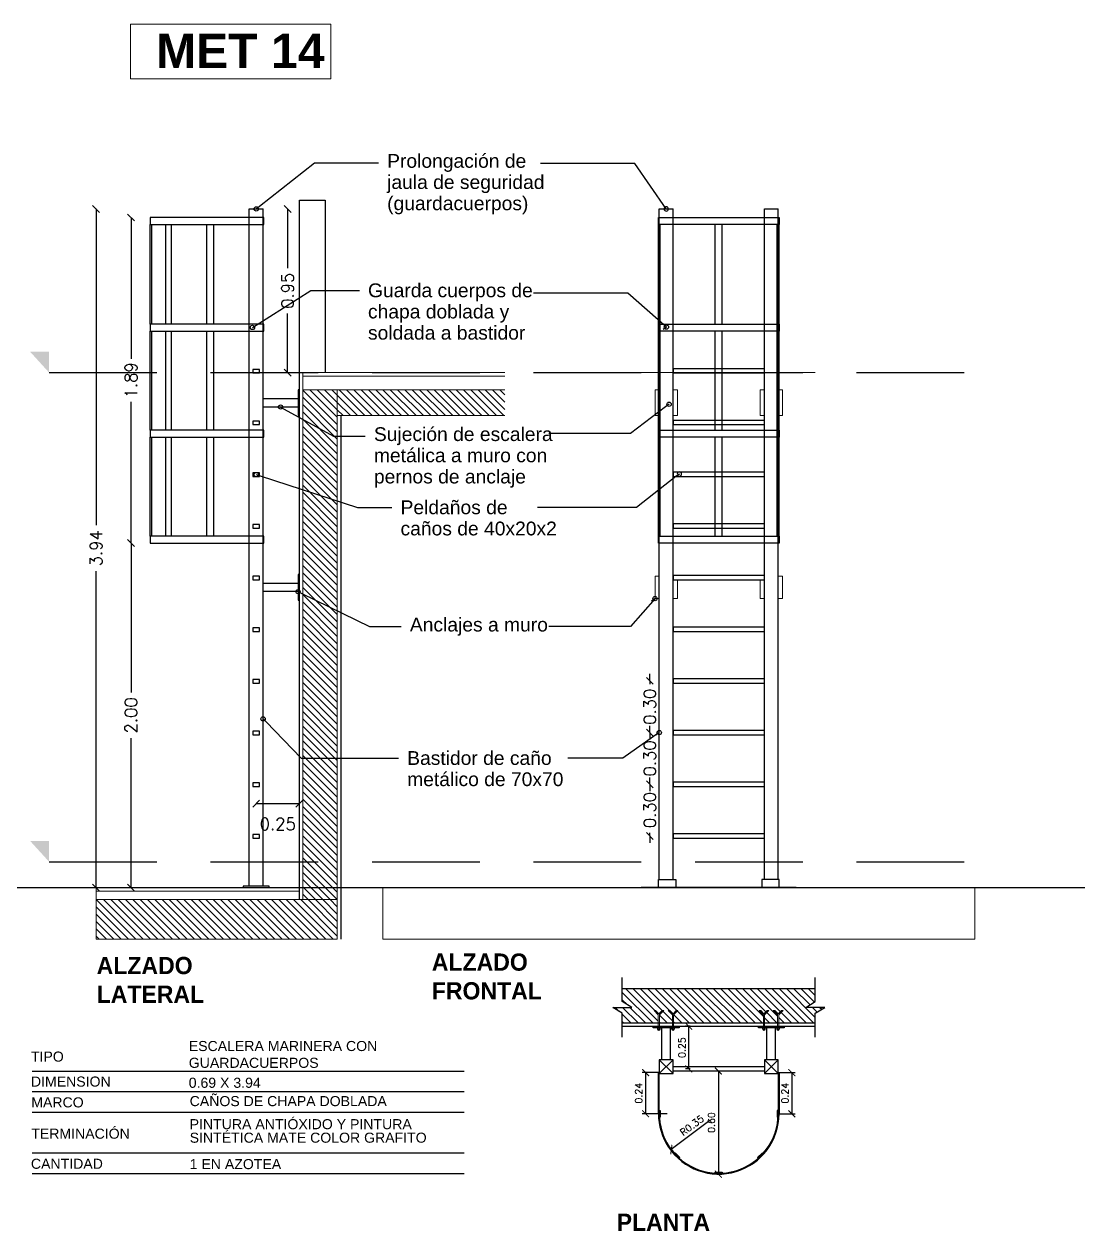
# Model space of a CAD drawing. Extents: x 465 to 637, y -105 to -61.
# Drawn here: x 616.4 to 622.52, y -80.7 to -73.7 of the extents above; entities that cross this region are included whole.
import ezdxf
from ezdxf import colors
from ezdxf.entities.mleader import LeaderData, LeaderLine
from ezdxf.enums import TextEntityAlignment as Align
from ezdxf.math import Vec2, Vec3

# ---------------------------------------------------------------- set-up
doc = ezdxf.new("R2010")
doc.units = 0
for name, pattern in [('ACAD_ISO02W100', [15, 12, -3]), ('DASHED2', [0.375, 0.25, -0.125]), ('HIDDEN2', [0.1875, 0.125, -0.0625]), ('PHANTOM', [2.5, 1.25, -0.25, 0.25, -0.25, 0.25, -0.25])]:
    doc.linetypes.add(name, pattern=pattern)
for name, color, linetype in [('0-Llamadas', 2, 'Continuous'), ('0.1', 1, 'Continuous'), ('A-MAMP 01', 5, 'Continuous'), ('A-PROYECCIONES', 1, 'Continuous'), ('A05-Proyecciones', 1, 'ACAD_ISO02W100'), ('A_ Llamadas', 1, 'Continuous'), ('A_Cotas', 1, 'Continuous'), ('A_Simbologia', 2, 'Continuous'), ('Ab_perfileria', 2, 'Continuous'), ('C-LINE', 8, 'PHANTOM'), ('FASTENER', 252, 'Continuous'), ('INST_SANITARIA', 153, 'Continuous'), ('ROT-TXT', 2, 'Continuous'), ('STEEL', 2, 'Continuous'), ('THIN', 13, 'Continuous')]:
    doc.layers.add(name, color=color, linetype=linetype)
for name, color, linetype, lineweight in [('A-Aberturas', 2, 'Continuous', 18), ('A-Cotas', 1, 'Continuous', 5), ('A-ESCALERA', 2, 'Continuous', 5), ('DIMENSIONES', 1, 'Continuous', 13), ('EH-PILAR', 5, 'Continuous', 5)]:
    doc.layers.add(name, color=color, linetype=linetype, lineweight=lineweight)
doc.styles.add('ROMANS', font='arial.ttf')
doc.styles.add('SANSSERIFBOLD', font='sasb____.pfb')
doc.styles.get("Standard").update_dxf_attribs({"font": 'arial.ttf'})
doc.styles.add('Tex20', font='romans.shx', dxfattribs={"height": 0.04})
doc.styles.add('TEXTOS', font='romans.shx')
doc.dimstyles.new('Cota20', dxfattribs={"dimtxt": 0.04, "dimasz": 0.04, "dimexe": 0.02, "dimexo": 0, "dimgap": 0.02, "dimtad": 1, "dimzin": 0, "dimdsep": 46, "dimtxsty": 'Tex20', "dimblk": 'ARCHTICK', "dimcen": 0.04, "dimclrd": 256, "dimclre": 256, "dimclrt": 6, "dimadec": 0, "dimazin": 0, "dimtfac": 1, "dimtofl": 0, "dimtmove": 0, "dimatfit": 3, "dimldrblk": 'OPEN30', "dimfxl": 0.02, "dimtolj": 1, "dimtzin": 0, "dimarcsym": 0})
doc.dimstyles.new('LCM-50', dxfattribs={"dimscale": 0.5, "dimtxt": 0.18, "dimasz": 0.09, "dimexe": 0.09, "dimexo": 0.09, "dimgap": 0.09, "dimtad": 0, "dimzin": 0, "dimdsep": 46, "dimtxsty": 'TEXTOS', "dimblk1": 'DOT', "dimblk2": 'DOT', "dimsah": 1, "dimcen": 0.09, "dimclrd": 8, "dimclre": 8, "dimclrt": 7, "dimazin": 2, "dimtfac": 1, "dimtmove": 2, "dimatfit": 3, "dimldrblk": 'DOT', "dimfxl": 1, "dimtolj": 1, "dimtzin": 0, "dimarcsym": 0})
pattern_1 = [(135, (387.384502, -196.180876), (-0.0212132034, -0.0212132034), [])]

# ---------------------------------------------------------------- blocks, each defined once
blk = doc.blocks.new('_Oblique')
at = {"color": 0, "linetype": 'ByBlock', "lineweight": -2}
blk.add_line((-0.5, -0.5), (0.5, 0.5), dxfattribs=at)
blk = doc.blocks.new('*D352')
at = {"layer": 'A_Cotas', "color": 1, "lineweight": -2, "ltscale": 2, "transparency": 16777216}
for p, q in [((617.0208, -74.8194), (617.0208, -75.6394)), ((617.0208, -76.7094), (617.0208, -75.8894))]:
    blk.add_line(p, q, dxfattribs=at)
at = {"layer": 'Defpoints', "color": 0, "ltscale": 2, "transparency": 16777216}
for p in [(617.0208, -74.8194), (617.1314, -74.8194), (617.1314, -76.7094)]:
    blk.add_point(p, dxfattribs=at)
at = {"layer": 'A_Cotas', "color": 1, "lineweight": -2, "ltscale": 2, "transparency": 16777216, "xscale": 0.04, "yscale": 0.04, "zscale": 0.04}
for p, rotation in [((617.0208, -74.8194), 90), ((617.0208, -76.7094), 270)]:
    blk.add_blockref('_Oblique', p, dxfattribs=dict(at, rotation=rotation))
at = {"layer": 'A_Cotas', "color": 2, "ltscale": 2, "transparency": 16777216, "insert": (617.0208, -75.7644), "char_height": 0.07, "attachment_point": 5, "rotation": 90, "style": 'TEXTOS'}
blk.add_mtext('\\A1;1.89', dxfattribs=at)
blk = doc.blocks.new('_Dot')
at = {"color": 0, "linetype": 'ByBlock', "lineweight": -2}
blk.add_line((-0.5, 0), (-1, 0), dxfattribs=at)
at = {"color": 0, "linetype": 'ByBlock', "const_width": 0.5}
blk.add_lwpolyline([(-0.25, 0, 1), (0.25, 0, 1)], format="xyb", close=True, dxfattribs=at)
blk = doc.blocks.new('*D353')
at = {"layer": 'A_Cotas', "color": 1, "lineweight": -2, "ltscale": 2, "transparency": 16777216}
for p, q in [((616.8181, -74.7694), (616.8181, -76.606)), ((616.8181, -78.7094), (616.8181, -76.8727))]:
    blk.add_line(p, q, dxfattribs=at)
at = {"layer": 'Defpoints', "color": 0, "ltscale": 2, "transparency": 16777216}
for p in [(616.8181, -74.7694), (617.7074, -74.7694), (617.0208, -78.7094)]:
    blk.add_point(p, dxfattribs=at)
at = {"layer": 'A_Cotas', "color": 1, "lineweight": -2, "ltscale": 2, "transparency": 16777216, "xscale": 0.04, "yscale": 0.04, "zscale": 0.04}
for p, rotation in [((616.8181, -74.7694), 90), ((616.8181, -78.7094), 270)]:
    blk.add_blockref('_Oblique', p, dxfattribs=dict(at, rotation=rotation))
at = {"layer": 'A_Cotas', "color": 2, "ltscale": 2, "transparency": 16777216, "insert": (616.8181, -76.7394), "char_height": 0.07, "attachment_point": 5, "rotation": 90, "style": 'TEXTOS'}
blk.add_mtext('\\A1;3.94', dxfattribs=at)
blk = doc.blocks.new('_Origin')
at = {"color": 0, "linetype": 'ByBlock', "lineweight": -2}
blk.add_line((0, 0), (-1, 0), dxfattribs=at)
blk.add_circle((0, 0), 0.5, dxfattribs=at)
blk = doc.blocks.new('*D354')
at = {"layer": 'A_Cotas', "color": 1, "lineweight": -2, "ltscale": 2, "transparency": 16777216}
for p, q in [((617.0208, -76.7094), (617.0208, -77.5777)), ((617.0208, -78.7094), (617.0208, -77.841))]:
    blk.add_line(p, q, dxfattribs=at)
at = {"layer": 'Defpoints', "color": 0, "ltscale": 2, "transparency": 16777216}
for p in [(617.0208, -76.7094), (617.1314, -76.7094), (617.6681, -78.7094)]:
    blk.add_point(p, dxfattribs=at)
at = {"layer": 'A_Cotas', "color": 1, "lineweight": -2, "ltscale": 2, "transparency": 16777216, "xscale": 0.04, "yscale": 0.04, "zscale": 0.04}
for p, rotation in [((617.0208, -76.7094), 90), ((617.0208, -78.7094), 270)]:
    blk.add_blockref('_Oblique', p, dxfattribs=dict(at, rotation=rotation))
at = {"layer": 'A_Cotas', "color": 2, "ltscale": 2, "transparency": 16777216, "insert": (617.0208, -77.7094), "char_height": 0.07, "attachment_point": 5, "rotation": 90, "style": 'TEXTOS'}
blk.add_mtext('\\A1;2.00', dxfattribs=at)
blk = doc.blocks.new('*D362')
at = {"layer": 'A_Cotas', "color": 1, "lineweight": -2, "ltscale": 2, "transparency": 16777216}
for p, q in [((620.0323, -78.1094), (620.0323, -78.0694)), ((620.0323, -78.1094), (620.0323, -78.1277)), ((620.0323, -78.4094), (620.0323, -78.3911)), ((620.0323, -78.4094), (620.0323, -78.4494))]:
    blk.add_line(p, q, dxfattribs=at)
at = {"layer": 'Defpoints', "color": 0, "ltscale": 2, "transparency": 16777216}
for p in [(620.0323, -78.1094), (620.1674, -78.1094), (620.1674, -78.4094)]:
    blk.add_point(p, dxfattribs=at)
at = {"layer": 'A_Cotas', "color": 1, "lineweight": -2, "ltscale": 2, "transparency": 16777216, "xscale": 0.04, "yscale": 0.04, "zscale": 0.04}
for p, rotation in [((620.0323, -78.1094), 270), ((620.0323, -78.4094), 90)]:
    blk.add_blockref('_Oblique', p, dxfattribs=dict(at, rotation=rotation))
at = {"layer": 'A_Cotas', "color": 2, "ltscale": 2, "transparency": 16777216, "insert": (620.0323, -78.2594), "char_height": 0.07, "attachment_point": 5, "rotation": 90, "style": 'TEXTOS'}
blk.add_mtext('\\A1;0.30', dxfattribs=at)
blk = doc.blocks.new('*D363')
at = {"layer": 'A_Cotas', "color": 1, "lineweight": -2, "ltscale": 2, "transparency": 16777216}
for p, q in [((620.0323, -77.8094), (620.0323, -77.7694)), ((620.0323, -77.8094), (620.0323, -77.8277)), ((620.0323, -78.1094), (620.0323, -78.0911)), ((620.0323, -78.1094), (620.0323, -78.1494))]:
    blk.add_line(p, q, dxfattribs=at)
at = {"layer": 'Defpoints', "color": 0, "ltscale": 2, "transparency": 16777216}
for p in [(620.0323, -77.8094), (620.1674, -77.8094), (620.1674, -78.1094)]:
    blk.add_point(p, dxfattribs=at)
at = {"layer": 'A_Cotas', "color": 1, "lineweight": -2, "ltscale": 2, "transparency": 16777216, "xscale": 0.04, "yscale": 0.04, "zscale": 0.04}
for p, rotation in [((620.0323, -77.8094), 270), ((620.0323, -78.1094), 90)]:
    blk.add_blockref('_Oblique', p, dxfattribs=dict(at, rotation=rotation))
at = {"layer": 'A_Cotas', "color": 2, "ltscale": 2, "transparency": 16777216, "insert": (620.0323, -77.9594), "char_height": 0.07, "attachment_point": 5, "rotation": 90, "style": 'TEXTOS'}
blk.add_mtext('\\A1;0.30', dxfattribs=at)
blk = doc.blocks.new('*D364')
at = {"layer": 'A_Cotas', "color": 1, "lineweight": -2, "ltscale": 2, "transparency": 16777216}
for p, q in [((620.0323, -77.5094), (620.0323, -77.4694)), ((620.0323, -77.5094), (620.0323, -77.5277)), ((620.0323, -77.8094), (620.0323, -77.7911)), ((620.0323, -77.8094), (620.0323, -77.8494))]:
    blk.add_line(p, q, dxfattribs=at)
at = {"layer": 'Defpoints', "color": 0, "ltscale": 2, "transparency": 16777216}
for p in [(620.0323, -77.5094), (620.1674, -77.5094), (620.1674, -77.8094)]:
    blk.add_point(p, dxfattribs=at)
at = {"layer": 'A_Cotas', "color": 1, "lineweight": -2, "ltscale": 2, "transparency": 16777216, "xscale": 0.04, "yscale": 0.04, "zscale": 0.04}
for p, rotation in [((620.0323, -77.5094), 270), ((620.0323, -77.8094), 90)]:
    blk.add_blockref('_Oblique', p, dxfattribs=dict(at, rotation=rotation))
at = {"layer": 'A_Cotas', "color": 2, "ltscale": 2, "transparency": 16777216, "insert": (620.0323, -77.6594), "char_height": 0.07, "attachment_point": 5, "rotation": 90, "style": 'TEXTOS'}
blk.add_mtext('\\A1;0.30', dxfattribs=at)
blk = doc.blocks.new('*D365')
at = {"layer": 'A_Cotas', "color": 1, "lineweight": -2, "ltscale": 2, "transparency": 16777216}
for p, q in [((617.9299, -74.7694), (617.9299, -75.1127)), ((617.9299, -75.7194), (617.9299, -75.376))]:
    blk.add_line(p, q, dxfattribs=at)
at = {"layer": 'Defpoints', "color": 0, "ltscale": 2, "transparency": 16777216}
for p in [(617.7874, -74.7694), (617.9299, -74.7694), (617.9981, -75.7194)]:
    blk.add_point(p, dxfattribs=at)
at = {"layer": 'A_Cotas', "color": 1, "lineweight": -2, "ltscale": 2, "transparency": 16777216, "xscale": 0.04, "yscale": 0.04, "zscale": 0.04}
for p, rotation in [((617.9299, -74.7694), 90), ((617.9299, -75.7194), 270)]:
    blk.add_blockref('_Oblique', p, dxfattribs=dict(at, rotation=rotation))
at = {"layer": 'A_Cotas', "color": 2, "ltscale": 2, "transparency": 16777216, "insert": (617.9299, -75.2444), "char_height": 0.07, "attachment_point": 5, "rotation": 90, "style": 'TEXTOS'}
blk.add_mtext('\\A1;0.95', dxfattribs=at)
blk = doc.blocks.new('*D355')
at = {"layer": 'A_Cotas', "color": 1, "lineweight": -2, "ltscale": 2, "transparency": 16777216}
blk.add_line((617.9981, -78.2226), (617.7474, -78.2226), dxfattribs=at)
at = {"layer": 'Defpoints', "color": 0, "ltscale": 2, "transparency": 16777216}
for p in [(617.7474, -78.1219), (617.7474, -78.2226), (617.9981, -78.2827)]:
    blk.add_point(p, dxfattribs=at)
at = {"layer": 'A_Cotas', "color": 1, "lineweight": -2, "ltscale": 2, "transparency": 16777216, "xscale": 0.04, "yscale": 0.04, "zscale": 0.04, "rotation": 180}
blk.add_blockref('_Oblique', (617.7474, -78.2226), dxfattribs=at)
at = {"layer": 'A_Cotas', "color": 1, "lineweight": -2, "ltscale": 2, "transparency": 16777216, "xscale": 0.04, "yscale": 0.04, "zscale": 0.04}
blk.add_blockref('_Oblique', (617.9981, -78.2226), dxfattribs=at)
at = {"layer": 'A_Cotas', "color": 2, "ltscale": 2, "transparency": 16777216, "insert": (617.8727, -78.3401), "char_height": 0.07, "attachment_point": 5, "style": 'TEXTOS'}
blk.add_mtext('\\A1;0.25', dxfattribs=at)
blk = doc.blocks.new('M10-UPAT')
at = {"layer": 'C-LINE', "linetype": 'ByBlock', "lineweight": 5}
for p, q in [((-11.5, 5), (-12.2, 4)), ((-11.5, 5), (-10.6, -5)), ((-10.7, 4), (-11.5, 5)), ((-10, 5), (-10.7, 4)), ((-10.7, 4), (-9.9, -4)), ((-10, 7.5), (-10, -7.5)), ((-8.3, 5), (-3.3, 5)), ((-1.6, 7.5), (-1.6, -7.5)), ((-0.1, 4.6), (92.4, 4.6)), ((92.4, 4.6), (125.9, 35.5)), ((100.3, 0.3), (125.9, 24)), ((100.3, 0.3), (125.9, -23.3)), ((125.9, 35.5), (125.9, 24)), ((-11.5, -4), (-10.6, -5)), ((-10.6, -5), (-9.9, -4)), ((-8.3, -5), (-3.3, -5)), ((-0.1, -3.9), (92.4, -3.9)), ((92.4, -3.9), (125.9, -34.8))]:
    blk.add_line(p, q, dxfattribs=at)
at = {"layer": 'C-LINE', "linetype": 'HIDDEN2', "lineweight": 5}
blk.add_line((125.9, -23.3), (125.9, -34.8), dxfattribs=at)
at = {"layer": 'C-LINE', "linetype": 'ByBlock', "lineweight": 5}
blk.add_lwpolyline([(-14.6, -4), (-11.5, -4), (-12.2, 4), (-14.6, 4), (-14.6, -4), (-15.6, -3.4), (-15.6, 3.4), (-14.6, 4)], dxfattribs=at)
blk.add_lwpolyline([(-8.3, 10, 0.666667), (-8.3, 5, 0.333333), (-8.3, -5, 0.666667), (-8.3, -10), (-3.3, -10, 0.666667), (-3.3, -5, 0.333333), (-3.3, 5, 0.666667), (-3.3, 10)], format="xyb", close=True, dxfattribs=at)
blk.add_lwpolyline([(0, -12.5), (0, 12.5), (-1.6, 12.5), (-1.6, -12.5)], close=True, dxfattribs=at)
blk = doc.blocks.new('_ArchTick')
at = {"color": 0, "linetype": 'ByBlock', "const_width": 0.15}
blk.add_lwpolyline([(-0.5, -0.5), (0.5, 0.5)], dxfattribs=at)
blk = doc.blocks.new('*D356')
at = {"layer": 'Defpoints', "color": 0, "transparency": 16777216}
for p in [(620.4324, -80.0228), (620.1571, -80.2308)]:
    blk.add_point(p, dxfattribs=at)
at = {"layer": 'DIMENSIONES', "lineweight": -2, "transparency": 16777216}
blk.add_line((620.3805, -80.062), (620.1571, -80.2308), dxfattribs=at)
at = {"layer": 'DIMENSIONES', "lineweight": -2, "transparency": 16777216, "xscale": 0.04, "yscale": 0.04, "zscale": 0.04, "rotation": 217.0803815131124}
blk.add_blockref('_ArchTick', (620.1571, -80.2308), dxfattribs=at)
at = {"layer": 'DIMENSIONES', "color": 2, "transparency": 16777216, "insert": (620.2766, -80.0904), "char_height": 0.04, "attachment_point": 5, "rotation": 37.08038, "style": 'Tex20'}
blk.add_mtext('\\A1;R0.35', dxfattribs=at)
blk = doc.blocks.new('_Open30')
at = {"color": 0, "linetype": 'ByBlock', "lineweight": -2}
for p, q in [((-1, 0.27), (0, 0)), ((0, 0), (-1, -0.27)), ((0, 0), (-1, 0))]:
    blk.add_line(p, q, dxfattribs=at)
blk = doc.blocks.new('*D357')
at = {"layer": 'Defpoints', "color": 0, "transparency": 16777216}
for p in [(620.0824, -79.7836), (620.0079, -80.0228), (620.1324, -80.0228)]:
    blk.add_point(p, dxfattribs=at)
at = {"layer": 'DIMENSIONES', "lineweight": -2, "transparency": 16777216}
for p, q in [((620.0824, -79.7836), (619.9879, -79.7836)), ((620.0079, -79.7836), (620.0079, -80.0228)), ((620.1324, -80.0228), (619.9879, -80.0228))]:
    blk.add_line(p, q, dxfattribs=at)
at = {"layer": 'DIMENSIONES', "lineweight": -2, "transparency": 16777216, "xscale": 0.04, "yscale": 0.04, "zscale": 0.04}
for p, rotation in [((620.0079, -79.7836), 90), ((620.0079, -80.0228), 270)]:
    blk.add_blockref('_ArchTick', p, dxfattribs=dict(at, rotation=rotation))
at = {"layer": 'DIMENSIONES', "color": 2, "transparency": 16777216, "insert": (619.9679, -79.9032), "char_height": 0.04, "attachment_point": 5, "rotation": 90, "style": 'Tex20'}
blk.add_mtext('\\A1;0.24', dxfattribs=at)
blk = doc.blocks.new('*D358')
at = {"layer": 'Defpoints', "color": 0, "transparency": 16777216}
for p in [(620.2585, -79.5148), (620.2657, -79.5148), (620.2657, -79.7618)]:
    blk.add_point(p, dxfattribs=at)
at = {"layer": 'DIMENSIONES', "lineweight": -2, "transparency": 16777216}
for p, q in [((620.2657, -79.5148), (620.2385, -79.5148)), ((620.2585, -79.7618), (620.2585, -79.5148)), ((620.2657, -79.7618), (620.2385, -79.7618))]:
    blk.add_line(p, q, dxfattribs=at)
at = {"layer": 'DIMENSIONES', "lineweight": -2, "transparency": 16777216, "xscale": 0.04, "yscale": 0.04, "zscale": 0.04}
for p, rotation in [((620.2585, -79.5148), 90), ((620.2585, -79.7618), 270)]:
    blk.add_blockref('_ArchTick', p, dxfattribs=dict(at, rotation=rotation))
at = {"layer": 'DIMENSIONES', "color": 2, "transparency": 16777216, "insert": (620.2185, -79.6383), "char_height": 0.04, "attachment_point": 5, "rotation": 90, "style": 'Tex20'}
blk.add_mtext('\\A1;0.25', dxfattribs=at)
blk = doc.blocks.new('*D359')
at = {"layer": 'Defpoints', "color": 0, "transparency": 16777216}
for p in [(620.4324, -79.7743), (620.4301, -80.3728), (620.4324, -80.3728)]:
    blk.add_point(p, dxfattribs=at)
at = {"layer": 'DIMENSIONES', "lineweight": -2, "transparency": 16777216}
for p, q in [((620.4324, -79.7743), (620.4101, -79.7743)), ((620.4301, -79.7743), (620.4301, -80.3728)), ((620.4324, -80.3728), (620.4101, -80.3728))]:
    blk.add_line(p, q, dxfattribs=at)
at = {"layer": 'DIMENSIONES', "lineweight": -2, "transparency": 16777216, "xscale": 0.04, "yscale": 0.04, "zscale": 0.04}
for p, rotation in [((620.4301, -79.7743), 90), ((620.4301, -80.3728), 270)]:
    blk.add_blockref('_ArchTick', p, dxfattribs=dict(at, rotation=rotation))
at = {"layer": 'DIMENSIONES', "color": 2, "transparency": 16777216, "insert": (620.3901, -80.0735), "char_height": 0.04, "attachment_point": 5, "rotation": 90, "style": 'Tex20'}
blk.add_mtext('\\A1;0.60', dxfattribs=at)
blk = doc.blocks.new('*D361')
at = {"layer": 'Defpoints', "color": 0, "transparency": 16777216}
for p in [(620.7774, -79.7836), (620.7774, -80.0228), (620.8568, -80.0228)]:
    blk.add_point(p, dxfattribs=at)
at = {"layer": 'DIMENSIONES', "lineweight": -2, "transparency": 16777216}
for p, q in [((620.7774, -79.7836), (620.8768, -79.7836)), ((620.8568, -79.7836), (620.8568, -80.0228)), ((620.7774, -80.0228), (620.8768, -80.0228))]:
    blk.add_line(p, q, dxfattribs=at)
at = {"layer": 'DIMENSIONES', "lineweight": -2, "transparency": 16777216, "xscale": 0.04, "yscale": 0.04, "zscale": 0.04}
for p, rotation in [((620.8568, -79.7836), 90), ((620.8568, -80.0228), 270)]:
    blk.add_blockref('_ArchTick', p, dxfattribs=dict(at, rotation=rotation))
at = {"layer": 'DIMENSIONES', "color": 2, "transparency": 16777216, "insert": (620.8168, -79.9032), "char_height": 0.04, "attachment_point": 5, "rotation": 90, "style": 'Tex20'}
blk.add_mtext('\\A1;0.24', dxfattribs=at)

msp = doc.modelspace()

# ---------------------------------------------------------------- hatches: boundary and pattern name
at = {"transparency": 33554559}
h = msp.add_hatch(dxfattribs=at)
h.set_pattern_fill('_USER', color=256, scale=0.03, angle=135, pattern_type=0)
h.set_pattern_definition(pattern_1)
h.paths.add_polyline_path([(618.0181, -78.7794), (618.2181, -78.7794), (618.2181, -75.8194), (618.0181, -75.8194)])
h.paths.add_polyline_path([(628.1051, -75.2994), (628.1051, -74.8994)])
h = msp.add_hatch(dxfattribs=at)
h.set_pattern_fill('_USER', color=256, scale=0.03, angle=135, pattern_type=0)
h.set_pattern_definition(pattern_1)
h.paths.add_polyline_path([(618.2181, -75.9694), (619.1909, -75.9694), (619.1909, -75.8194), (618.2181, -75.8194)])
h.paths.add_polyline_path([(628.3051, -75.2994), (628.3051, -74.8994)])
h = msp.add_hatch(dxfattribs=at)
h.set_pattern_fill('_USER', color=256, scale=0.03, angle=135, pattern_type=0)
h.set_pattern_definition(pattern_1)
h.paths.add_polyline_path([(616.8181, -79.0094), (618.2181, -79.0094), (618.2181, -78.7794), (616.8181, -78.7794)])
h = msp.add_hatch(dxfattribs=at)
h.set_pattern_fill('_USER', color=256, scale=0.03, angle=135, pattern_type=0)
h.set_pattern_definition([(135, (387.834778, -201.965546), (-0.0212132034, -0.0212132034), [])])
h.paths.add_polyline_path([(620.1953, -79.4222), (620.1706, -79.449), (620.1706, -79.4949), (620.6914, -79.4949), (620.6914, -79.449), (620.6666, -79.4222), (620.6758, -79.4222), (620.6947, -79.4427), (620.7137, -79.4222), (620.7228, -79.4222), (620.6981, -79.449), (620.6981, -79.4949), (620.7739, -79.4949), (620.7739, -79.449), (620.7491, -79.4222), (620.7583, -79.4222), (620.7772, -79.4427), (620.7962, -79.4222), (620.8053, -79.4222), (620.7806, -79.449), (620.7806, -79.4949), (620.9928, -79.4949), (620.9928, -79.4387), (621.048, -79.4049), (620.9376, -79.4049), (620.9928, -79.3712), (620.9928, -79.2949), (619.8719, -79.2949), (619.8719, -79.3712), (619.9271, -79.4049), (619.8167, -79.4049), (619.8719, -79.4387), (619.8719, -79.4949), (620.0814, -79.4949), (620.0814, -79.449), (620.0566, -79.4222), (620.0658, -79.4222), (620.0847, -79.4427), (620.1037, -79.4222), (620.1128, -79.4222), (620.0881, -79.449), (620.0881, -79.4949), (620.1639, -79.4949), (620.1639, -79.449), (620.1391, -79.4222), (620.1483, -79.4222), (620.1672, -79.4427), (620.1862, -79.4222)])

# ---------------------------------------------------------------- linework, layer by layer
at = {"color": 5}
for p, q in [((619.8719, -79.2949), (620.9928, -79.2949)), ((619.8719, -79.4949), (620.9928, -79.4949))]:
    msp.add_line(p, q, dxfattribs=at)
at = {"layer": '0-Llamadas', "color": 1, "linetype": 'ByBlock', "lineweight": -2}
for p, q in [((619.9448, -74.5059), (619.3968, -74.5059)), ((619.9048, -75.259), (619.3568, -75.259)), ((619.9199, -76.0726), (619.4463, -76.0726)), ((619.955, -76.5023), (619.3812, -76.5023)), ((619.9199, -77.1934), (619.4463, -77.1934)), ((619.875, -77.9579), (619.5568, -77.9579))]:
    msp.add_line(p, q, dxfattribs=at)
at = {"layer": '0-Llamadas'}
for p, q in [((620.0824, -76.6694), (620.0824, -74.8594)), ((620.093, -76.6694), (620.093, -74.8594)), ((620.4124, -75.4394), (620.4124, -74.8594)), ((620.4524, -75.4394), (620.4524, -74.8594)), ((620.7717, -76.6694), (620.7717, -74.8594)), ((620.7824, -76.6694), (620.7824, -74.8594)), ((620.4124, -76.0544), (620.4124, -75.4794)), ((620.4524, -76.0544), (620.4524, -75.4794)), ((620.4124, -76.6694), (620.4124, -76.0944)), ((620.4524, -76.6694), (620.4524, -76.0944))]:
    msp.add_line(p, q, dxfattribs=at)
at = {"layer": '0-Llamadas', "color": 1, "linetype": 'ByBlock', "lineweight": -2}
for points in [[(620.1274, -74.7694), (619.9448, -74.5059)], [(620.1289, -75.4552), (619.9048, -75.259)], [(620.124, -75.9184), (619.9199, -76.0726)], [(620.1827, -76.3219), (619.955, -76.5023)], [(620.0624, -77.0314), (619.9199, -77.1934)], [(620.0874, -77.8094), (619.875, -77.9579)]]:
    msp.add_lwpolyline(points, dxfattribs=at)
at = {"layer": '0-Llamadas'}
for points in [[(620.0824, -74.8194), (620.7824, -74.8194), (620.7824, -74.8594), (620.0824, -74.8594)], [(620.0824, -75.4394), (620.7824, -75.4394), (620.7824, -75.4794), (620.0824, -75.4794)], [(620.0824, -76.0544), (620.7824, -76.0544), (620.7824, -76.0944), (620.0824, -76.0944)], [(620.0824, -76.6694), (620.7824, -76.6694), (620.7824, -76.7094), (620.0824, -76.7094)]]:
    msp.add_lwpolyline(points, close=True, dxfattribs=at)
at = {"layer": '0.1'}
for p, q in [((616.4477, -79.7746), (618.9543, -79.7746)), ((616.4477, -79.8935), (618.9543, -79.8935)), ((616.4477, -80.0124), (618.9543, -80.0124)), ((616.4477, -80.2501), (618.9543, -80.2501)), ((616.4477, -80.3689), (618.9543, -80.3689))]:
    msp.add_line(p, q, dxfattribs=at)
at = {"layer": '0.1', "color": 5}
msp.add_lwpolyline([(524.0143, -78.7094), (631.8609, -78.7094)], dxfattribs=at)
at = {"layer": 'A-Cotas', "color": 1}
msp.add_lwpolyline([(617.0184, -74.0136), (618.18, -74.0136), (618.18, -73.6966), (617.0184, -73.6966)], close=True, dxfattribs=at)
at = {"layer": 'A-ESCALERA', "linetype": 'ByBlock'}
for points in [[(617.9981, -75.7194), (619.1909, -75.7194)], [(618.0181, -75.8194), (618.0181, -75.7194)], [(619.7985, -75.7194), (620.9914, -75.7194)], [(618.0181, -75.7394), (619.1909, -75.7394)], [(616.8181, -78.7794), (616.8181, -78.7094), (617.9981, -78.7094), (617.9981, -78.7794)], [(616.8181, -78.7294), (617.9981, -78.7294)]]:
    msp.add_lwpolyline(points, dxfattribs=at)
at = {"layer": 'A-MAMP 01', "color": 6}
msp.add_line((619.8719, -79.5149), (620.9928, -79.5149), dxfattribs=at)
for points in [[(617.9981, -78.7794), (617.9981, -75.7194)], [(618.2381, -75.9694), (618.2381, -79.0094)]]:
    msp.add_lwpolyline(points, dxfattribs=at)
at = {"layer": 'A-PROYECCIONES', "color": 1, "linetype": 'DASHED2', "ltscale": 2.5}
for p, q in [((616.5452, -75.7194), (621.9241, -75.7194)), ((616.5452, -78.5594), (621.9241, -78.5594))]:
    msp.add_line(p, q, dxfattribs=at)
at = {"layer": 'A05-Proyecciones', "linetype": 'ByBlock'}
msp.add_lwpolyline([(617.9981, -75.7194), (617.9981, -74.7194), (618.1481, -74.7194), (618.1481, -75.7194)], dxfattribs=at)
at = {"layer": 'A05-Proyecciones', "lineweight": 0}
for points in [[(616.4352, -75.5987), (616.5452, -75.5987), (616.5452, -75.7194)], [(616.4352, -78.4387), (616.5452, -78.4387), (616.5452, -78.5594)]]:
    msp.add_solid(points, dxfattribs=at)
at = {"layer": 'A_ Llamadas'}
for points in [[(619.8719, -79.5787), (619.8719, -79.4387), (619.8167, -79.4049), (619.9271, -79.4049), (619.8719, -79.3712), (619.8719, -79.2312)], [(620.9928, -79.5787), (620.9928, -79.4387), (621.048, -79.4049), (620.9376, -79.4049), (620.9928, -79.3712), (620.9928, -79.2312)]]:
    msp.add_lwpolyline(points, dxfattribs=at)
at = {"layer": 'A_Simbologia'}
for p, q in [((617.1314, -75.4394), (617.1314, -74.8594)), ((617.142, -75.4394), (617.142, -74.8594)), ((617.2236, -75.4394), (617.2236, -74.8594)), ((617.2554, -75.4394), (617.2554, -74.8594)), ((617.4614, -75.4394), (617.4614, -74.8594)), ((617.5014, -75.4394), (617.5014, -74.8594)), ((617.1314, -76.0544), (617.1314, -75.4794)), ((617.142, -76.0544), (617.142, -75.4794)), ((617.2236, -76.0544), (617.2236, -75.4794)), ((617.2554, -76.0544), (617.2554, -75.4794)), ((617.4614, -76.0544), (617.4614, -75.4794)), ((617.5014, -76.0544), (617.5014, -75.4794)), ((617.1314, -76.6694), (617.1314, -76.0944)), ((617.142, -76.6694), (617.142, -76.0944)), ((617.2236, -76.6694), (617.2236, -76.0944)), ((617.2554, -76.6694), (617.2554, -76.0944)), ((617.4614, -76.6694), (617.4614, -76.0944)), ((617.5014, -76.6694), (617.5014, -76.0944))]:
    msp.add_line(p, q, dxfattribs=at)
for points in [[(617.7924, -74.8194), (617.1314, -74.8194), (617.1314, -74.8594), (617.7924, -74.8594)], [(617.7924, -75.4394), (617.1314, -75.4394), (617.1314, -75.4794), (617.7924, -75.4794)], [(617.7924, -76.0544), (617.1314, -76.0544), (617.1314, -76.0944), (617.7924, -76.0944)], [(617.7924, -76.6694), (617.1314, -76.6694), (617.1314, -76.7094), (617.7924, -76.7094)]]:
    msp.add_lwpolyline(points, close=True, dxfattribs=at)
at = {"layer": 'Ab_perfileria', "color": 3}
for p, q in [((620.0874, -79.7893), (620.1674, -79.7093)), ((620.1674, -79.7893), (620.0874, -79.7093)), ((620.6974, -79.7893), (620.7774, -79.7093)), ((620.7774, -79.7893), (620.6974, -79.7093))]:
    msp.add_line(p, q, dxfattribs=at)
for points in [[(620.0874, -79.7893), (620.1674, -79.7893), (620.1674, -79.7093), (620.0874, -79.7093)], [(620.6974, -79.7893), (620.7774, -79.7893), (620.7774, -79.7093), (620.6974, -79.7093)]]:
    msp.add_lwpolyline(points, close=True, dxfattribs=at)
at = {"layer": 'C-LINE', "linetype": 'ByBlock', "lineweight": 5, "ltscale": 3}
for points in [[(620.0824, -75.9694), (620.0624, -75.9694), (620.0624, -75.8194), (620.0824, -75.8194)], [(620.1674, -75.8194), (620.1924, -75.8194), (620.1924, -75.9694), (620.1674, -75.9694)], [(620.6974, -75.8194), (620.6724, -75.8194), (620.6724, -75.9694), (620.6974, -75.9694)], [(620.7824, -75.9694), (620.8024, -75.9694), (620.8024, -75.8194), (620.7824, -75.8194)], [(620.0874, -77.0314), (620.0624, -77.0314), (620.0624, -76.9014), (620.0874, -76.9014)], [(620.1924, -76.9219), (620.1924, -77.0314), (620.1674, -77.0314)], [(620.6724, -76.9219), (620.6724, -77.0314), (620.6974, -77.0314)], [(620.7774, -77.0314), (620.8024, -77.0314), (620.8024, -76.9014), (620.7774, -76.9014)]]:
    msp.add_lwpolyline(points, dxfattribs=at)
at = {"layer": 'EH-PILAR'}
for points in [[(618.2181, -75.8194), (618.2181, -78.7794), (618.0181, -78.7794), (618.0181, -75.8194)], [(618.4824, -78.7094), (621.9195, -78.7094), (621.9195, -79.0094), (618.4824, -79.0094)], [(616.8181, -79.0094), (618.2181, -79.0094), (618.2181, -78.7794), (616.8181, -78.7794)]]:
    msp.add_lwpolyline(points, close=True, dxfattribs=at)
for points in [[(618.2181, -75.8194), (619.1909, -75.8194)], [(618.2181, -75.9694), (619.1909, -75.9694)]]:
    msp.add_lwpolyline(points, dxfattribs=at)
at = {"layer": 'FASTENER'}
for centre in [(620.0845, -79.5309), (620.167, -79.5309), (620.6945, -79.5309), (620.777, -79.5309)]:
    msp.add_arc(centre, 0.00702, 180, 0, dxfattribs=at)
at = {"layer": 'INST_SANITARIA'}
msp.add_line((620.8824, -78.7094), (619.9824, -78.7094), dxfattribs=at)
at = {"layer": 'STEEL', "color": 1}
for p, q in [((617.7074, -74.7694), (617.7874, -74.7694)), ((620.0874, -78.6626), (620.0874, -74.7694)), ((620.0874, -74.7694), (620.1674, -74.7694)), ((620.1674, -78.6626), (620.1674, -74.7694)), ((620.6974, -74.7694), (620.7774, -74.7694)), ((620.6974, -78.6626), (620.6974, -74.7694)), ((620.7774, -78.6626), (620.7774, -74.7694))]:
    msp.add_line(p, q, dxfattribs=at)
at = {"layer": 'STEEL'}
for p, q in [((620.1024, -79.7093), (620.1024, -79.5229)), ((620.1524, -79.7093), (620.1524, -79.5229)), ((620.7124, -79.7093), (620.7124, -79.5229)), ((620.7624, -79.7093), (620.7624, -79.5229)), ((620.0824, -80.0228), (620.0824, -79.7836)), ((620.0824, -79.7836), (620.0874, -79.7836)), ((620.0874, -80.0228), (620.0874, -79.7836)), ((620.6974, -79.7493), (620.1674, -79.7493)), ((620.6974, -79.7743), (620.1674, -79.7743)), ((620.7774, -79.7836), (620.7774, -80.0228)), ((620.7774, -79.7836), (620.7824, -79.7836)), ((620.7824, -79.7836), (620.7824, -80.0228))]:
    msp.add_line(p, q, dxfattribs=at)
at = {"layer": 'STEEL', "color": 1}
for points in [[(617.7074, -78.7014), (617.7074, -74.7694)], [(617.7874, -78.7014), (617.7874, -74.7694)], [(617.7874, -75.8694), (617.9901, -75.8694)], [(617.9901, -75.9194), (617.7874, -75.9194)], [(617.7874, -76.9414), (617.9901, -76.9414)], [(617.9901, -76.9914), (617.7874, -76.9914)]]:
    msp.add_lwpolyline(points, dxfattribs=at)
for points in [[(617.7274, -75.7219), (617.7674, -75.7219), (617.7674, -75.7019), (617.7274, -75.7019)], [(620.1674, -75.7219), (620.6974, -75.7219), (620.6974, -75.6969), (620.1674, -75.6969)], [(617.9981, -75.8194), (617.9901, -75.8194), (617.9901, -75.9694), (617.9981, -75.9694)], [(617.7274, -76.0219), (617.7674, -76.0219), (617.7674, -76.0019), (617.7274, -76.0019)], [(620.1674, -76.0219), (620.6974, -76.0219), (620.6974, -75.9969), (620.1674, -75.9969)], [(617.7274, -76.3219), (617.7674, -76.3219), (617.7674, -76.3019), (617.7274, -76.3019)], [(620.1674, -76.3219), (620.6974, -76.3219), (620.6974, -76.2969), (620.1674, -76.2969)], [(617.7274, -76.6219), (617.7674, -76.6219), (617.7674, -76.6019), (617.7274, -76.6019)], [(620.1674, -76.6219), (620.6974, -76.6219), (620.6974, -76.5969), (620.1674, -76.5969)], [(617.7274, -76.9219), (617.7674, -76.9219), (617.7674, -76.9019), (617.7274, -76.9019)], [(617.9981, -76.8914), (617.9901, -76.8914), (617.9901, -77.0414), (617.9981, -77.0414)], [(620.1674, -76.9219), (620.6974, -76.9219), (620.6974, -76.8969), (620.1674, -76.8969)], [(617.7274, -77.2219), (617.7674, -77.2219), (617.7674, -77.2019), (617.7274, -77.2019)], [(620.1674, -77.2219), (620.6974, -77.2219), (620.6974, -77.1969), (620.1674, -77.1969)], [(617.7274, -77.5219), (617.7674, -77.5219), (617.7674, -77.5019), (617.7274, -77.5019)], [(620.1674, -77.5219), (620.6974, -77.5219), (620.6974, -77.4969), (620.1674, -77.4969)], [(617.7274, -77.8219), (617.7674, -77.8219), (617.7674, -77.8019), (617.7274, -77.8019)], [(620.1674, -77.8219), (620.6974, -77.8219), (620.6974, -77.7969), (620.1674, -77.7969)], [(617.7274, -78.1219), (617.7674, -78.1219), (617.7674, -78.1019), (617.7274, -78.1019)], [(620.1674, -78.1219), (620.6974, -78.1219), (620.6974, -78.0969), (620.1674, -78.0969)], [(617.7274, -78.4219), (617.7674, -78.4219), (617.7674, -78.4019), (617.7274, -78.4019)], [(620.1674, -78.4219), (620.6974, -78.4219), (620.6974, -78.3969), (620.1674, -78.3969)], [(617.8224, -78.7094), (617.8224, -78.7014), (617.6724, -78.7014), (617.6724, -78.7094)]]:
    msp.add_lwpolyline(points, close=True, dxfattribs=at)
at = {"layer": 'STEEL', "color": 3}
for points in [[(620.2024, -79.5149), (620.2024, -79.5229), (620.0524, -79.5229), (620.0524, -79.5149)], [(620.8124, -79.5149), (620.8124, -79.5229), (620.6624, -79.5229), (620.6624, -79.5149)]]:
    msp.add_lwpolyline(points, close=True, dxfattribs=at)
at = {"layer": 'STEEL', "color": 4}
for points in [[(620.088, -80.0428), (620.088, -80.0028), (620.093, -80.0028), (620.093, -80.0428)], [(620.7767, -80.0428), (620.7767, -80.0028), (620.7717, -80.0028), (620.7717, -80.0428)], [(620.2068, -80.277), (620.2033, -80.2806), (620.175, -80.2523), (620.1786, -80.2488)], [(620.6579, -80.277), (620.6614, -80.2806), (620.6897, -80.2523), (620.6862, -80.2488)], [(620.4524, -80.3672), (620.4124, -80.3672), (620.4124, -80.3622), (620.4524, -80.3622)]]:
    msp.add_lwpolyline(points, close=True, dxfattribs=at)
at = {"layer": 'STEEL'}
for radius, start, end in [(0.35, 180, 213.58044), (0.345, 180, 213.58044), (0.35, 213.58044, 0), (0.345, 213.58044, 0)]:
    msp.add_arc((620.4324, -80.0228), radius, start, end, dxfattribs=at)
at = {"layer": 'THIN', "color": 1}
for points in [[(620.0824, -78.7094), (620.0824, -78.6626), (620.1824, -78.6626), (620.1824, -78.7094)], [(620.7824, -78.7094), (620.7824, -78.6626), (620.6824, -78.6626), (620.6824, -78.7094)]]:
    msp.add_lwpolyline(points, dxfattribs=at)

# ---------------------------------------------------------------- block references
at = {"layer": '0-Llamadas', "color": 1, "lineweight": -2, "yscale": 0.025, "zscale": 0.025}
for p, xscale, rotation in [((620.1274, -74.7694), -0.025, 124.7157970206482), ((620.1289, -75.4552), 0.025, 37.06349331551745), ((620.144, -75.9034), 0.025, 37.06349331551745), ((620.2042, -76.309), -0.025, 210.9082230305049), ((620.0624, -77.0314), 0.025, 37.06349331551745), ((620.0874, -77.8094), 0.025, 37.06349331551745)]:
    msp.add_blockref('_Origin', p, dxfattribs=dict(at, xscale=xscale, rotation=rotation))
at = {"layer": 'FASTENER', "xscale": -0.0008000000000008001, "yscale": 0.0008000000000008001, "zscale": 0.0008000000000008001, "rotation": 270}
for p in [(620.0845, -79.5229), (620.167, -79.5229), (620.6945, -79.5229), (620.777, -79.5229)]:
    msp.add_blockref('M10-UPAT', p, dxfattribs=at)

# ---------------------------------------------------------------- texts
at = {"color": 3, "char_height": 0.1, "width": 0.021636, "attachment_point": 1}
for s, insert in [('{\\fCentury Gothic|b1|i0|c0|p34;ALZADO FRONTAL}', (618.7668, -79.0919)), ('{\\fCentury Gothic|b1|i0|c0|p34;ALZADO LATERAL}', (616.8214, -79.1119)), ('{\\fCentury Gothic|b1|i0|c0|p34;PLANTA}', (619.8398, -80.6023))]:
    msp.add_mtext(s, dxfattribs=dict(at, insert=insert))
at = {"layer": 'A-Aberturas', "style": 'SANSSERIFBOLD'}
msp.add_text('MET 14', height=0.2, dxfattribs=at).set_placement((617.1661, -73.952))
at = {"layer": 'ROT-TXT', "style": 'ROMANS'}
for s, p in [('TIPO           ', (616.4398, -79.7199)), ('DIMENSION', (616.4398, -79.8648)), ('MARCO', (616.4418, -79.9856)), ('TERMINACIÓN', (616.4418, -80.1674)), ('CANTIDAD', (616.4398, -80.3421))]:
    msp.add_text(s, height=0.0585, dxfattribs=at).set_placement(p)
msp.add_text('0.69 X 3.94', height=0.0585, dxfattribs=at).set_placement((617.3559, -79.8425), align=Align.MIDDLE_LEFT)
at = {"layer": 'ROT-TXT', "char_height": 0.0585, "width": 1.498036, "attachment_point": 1, "style": 'ROMANS'}
for s, insert in [('ESCALERA MARINERA CON GUARDACUERPOS', (617.3561, -79.5999)), ('CAÑOS DE CHAPA DOBLADA', (617.3613, -79.9198)), ('1 EN AZOTEA', (617.3613, -80.2855))]:
    msp.add_mtext(s, dxfattribs=dict(at, insert=insert))
at = {"layer": 'ROT-TXT', "insert": (617.3613, -80.0537), "char_height": 0.0585, "width": 1.460466, "attachment_point": 1, "line_spacing_factor": 0.804223, "style": 'ROMANS'}
msp.add_mtext('PINTURA ANTIÓXIDO Y PINTURA SINTÉTICA MATE COLOR GRAFITO', dxfattribs=at)

# ---------------------------------------------------------------- dimensions: what is measured, and where the dimension line sits
at = {"layer": 'A_Cotas', "color": 1, "ltscale": 2}
for base, p1, p2, picture, middle in [((616.8181, -74.7694), (617.0208, -78.7094), (617.7074, -74.7694), '*D353', (616.8181, -76.7394)), ((617.9299, -74.7694), (617.9981, -75.7194), (617.7874, -74.7694), '*D365', (617.9299, -75.2444)), ((617.0208, -74.8194), (617.1314, -76.7094), (617.1314, -74.8194), '*D352', (617.0208, -75.7644)), ((617.0208, -76.7094), (617.6681, -78.7094), (617.1314, -76.7094), '*D354', (617.0208, -77.7094)), ((620.0323, -77.5094), (620.1674, -77.8094), (620.1674, -77.5094), '*D364', (620.0323, -77.6594)), ((620.0323, -77.8094), (620.1674, -78.1094), (620.1674, -77.8094), '*D363', (620.0323, -77.9594)), ((620.0323, -78.1094), (620.1674, -78.4094), (620.1674, -78.1094), '*D362', (620.0323, -78.2594))]:
    dim = msp.add_linear_dim(base=base, p1=p1, p2=p2, angle=90, dimstyle='LCM-50', override={"dimtxt": 0.14, "dimasz": 0.08, "dimgap": 0.05, "dimblk1": 'Oblique', "dimblk2": 'Oblique', "dimse1": 1, "dimse2": 1, "dimclrd": 1, "dimclrt": 2}, dxfattribs=at)
    dim.commit()
    dim.dimension.update_dxf_attribs({"geometry": picture, "text_midpoint": middle})
dim = msp.add_linear_dim(base=(617.7474, -78.2226), p1=(617.9981, -78.2827), p2=(617.7474, -78.1219), dimstyle='LCM-50', override={"dimtxt": 0.14, "dimasz": 0.08, "dimgap": 0.05, "dimblk1": 'Oblique', "dimblk2": 'Oblique', "dimse1": 1, "dimse2": 1, "dimclrd": 1, "dimclrt": 2}, dxfattribs=at)
dim.commit()
dim.dimension.update_dxf_attribs({"geometry": '*D355', "text_midpoint": (617.8727, -78.3401)})
at = {"layer": 'DIMENSIONES'}
for base, p1, p2, picture, middle in [((620.2585, -79.5148), (620.2657, -79.7618), (620.2657, -79.5148), '*D358', (620.2185, -79.6383)), ((620.0079, -80.0228), (620.0824, -79.7836), (620.1324, -80.0228), '*D357', (619.9679, -79.9032)), ((620.4301, -80.3728), (620.4324, -79.7743), (620.4324, -80.3728), '*D359', (620.3901, -80.0735)), ((620.8568, -80.0228), (620.7774, -79.7836), (620.7774, -80.0228), '*D361', (620.8168, -79.9032))]:
    dim = msp.add_linear_dim(base=base, p1=p1, p2=p2, angle=90, dimstyle='Cota20', override={"dimclrt": 2}, dxfattribs=at)
    dim.commit()
    dim.dimension.update_dxf_attribs({"geometry": picture, "text_midpoint": middle})
dim = msp.add_radius_dim(center=(620.432356, -80.022797), mpoint=(620.157118, -80.230809), dimstyle='Cota20', override={"dimclrt": 2}, dxfattribs=at)
dim.commit()
dim.dimension.update_dxf_attribs({"geometry": '*D356', "text_midpoint": (620.300721, -80.122281), "dimtype": 164})

# ---------------------------------------------------------------- leaders
at = {"layer": '0-Llamadas'}
ml = msp.add_multileader_mtext('Standard', dxfattribs=at)
ml.set_content('\\A1;{\\fArial|b0|i0|c0|p34;\\C2;Prolongación de jaula de seguridad (guardacuerpos)}', color=256)
ml.set_leader_properties(color=1)
ml.set_arrow_properties(name='ORIGIN')
ml.build(insert=Vec2(0, 0))
ml.multileader.update_dxf_attribs({"arrow_head_size": 0.025})
ctx = ml.context
ctx.base_point, ctx.char_height, ctx.arrow_head_size, ctx.landing_gap_size, ctx.plane_origin = Vec3(618.4575, -74.5023), 0.08, 0.025, 0.05, Vec3(619.6393, -75.5226)
notes = []
notes.append((ctx, [(1, (1, 1, 0), (618.0859, -74.5023), (1, 0), 0.3717, [(0, [(617.7474, -74.7694)], 0, [])])]))
ctx.mtext.insert, ctx.mtext.width, ctx.mtext.line_spacing_factor, ctx.mtext.flow_direction = Vec3(618.5075, -74.4505), 1.060587, 0.923077, 5
ml = msp.add_multileader_mtext('Standard', dxfattribs=at)
ml.set_content('\\A1;{\\C2;Guarda cuerpos de chapa doblada y soldada a bastidor}', color=256)
ml.set_leader_properties(color=1)
ml.set_arrow_properties(name='ORIGIN')
ml.build(insert=Vec2(0, 0))
ml.multileader.update_dxf_attribs({"arrow_head_size": 0.025})
ctx = ml.context
ctx.base_point, ctx.char_height, ctx.arrow_head_size, ctx.landing_gap_size, ctx.plane_origin = Vec3(618.3463, -75.2426), 0.08, 0.025, 0.05, Vec3(619.6174, -74.2224)
notes.append((ctx, [(1, (1, 1, 0), (618.064, -75.2426), (1, 0), 0.2823, [(0, [(617.7255, -75.4577)], 0, [])])]))
ctx.mtext.insert, ctx.mtext.width, ctx.mtext.line_spacing_factor, ctx.mtext.flow_direction = Vec3(618.3963, -75.202), 1.109562, 0.923077, 5
ml = msp.add_multileader_mtext('Standard', dxfattribs=at)
ml.set_content('\\A1;{\\C2;Sujeción de escalera  metálica a muro con pernos de anclaje}', color=256)
ml.set_leader_properties(color=1)
ml.set_arrow_properties(name='ORIGIN')
ml.build(insert=Vec2(0, 0))
ml.multileader.update_dxf_attribs({"arrow_head_size": 0.025})
ctx = ml.context
ctx.base_point, ctx.char_height, ctx.arrow_head_size, ctx.landing_gap_size, ctx.plane_origin = Vec3(618.3808, -76.0886), 0.08, 0.025, 0.05, Vec3(619.5776, -75.0684)
notes.append((ctx, [(1, (1, 1, 0), (618.196, -76.0886), (1, 0), 0.1848, [(0, [(617.8887, -75.9194)], 0, [])])]))
ctx.mtext.insert, ctx.mtext.width, ctx.mtext.line_spacing_factor, ctx.mtext.flow_direction = Vec3(618.4308, -76.0369), 1.09274, 0.923077, 5
ml = msp.add_multileader_mtext('Standard', dxfattribs=at)
ml.set_content('\\A1;{\\fArial|b0|i0|c0|p34;\\C2;Peldaños de caños de 40x20x2}', color=256)
ml.set_leader_properties(color=1)
ml.set_arrow_properties(name='ORIGIN')
ml.build(insert=Vec2(0, 0))
ml.multileader.update_dxf_attribs({"arrow_head_size": 0.025})
ctx = ml.context
ctx.base_point, ctx.char_height, ctx.arrow_head_size, ctx.landing_gap_size, ctx.plane_origin = Vec3(618.5354, -76.5023), 0.08, 0.025, 0.05, Vec3(619.8896, -75.4116)
notes.append((ctx, [(1, (1, 1, 0), (618.3362, -76.5023), (1, 0), 0.1992, [(0, [(617.7474, -76.3119)], 0, [])])]))
ctx.mtext.insert, ctx.mtext.width, ctx.mtext.line_spacing_factor, ctx.mtext.flow_direction = Vec3(618.5854, -76.4616), 0.924648, 0.923077, 5
ml = msp.add_multileader_mtext('Standard', dxfattribs=at)
ml.set_content('\\A1;{\\C2;Anclajes a muro}', color=256)
ml.set_leader_properties(color=1)
ml.set_arrow_properties(name='ORIGIN')
ml.build(insert=Vec2(0, 0))
ml.multileader.update_dxf_attribs({"arrow_head_size": 0.025})
ctx = ml.context
ctx.base_point, ctx.char_height, ctx.arrow_head_size, ctx.landing_gap_size, ctx.plane_origin = Vec3(618.5895, -77.1944), 0.08, 0.025, 0.05, Vec3(619.7864, -76.1741)
notes.append((ctx, [(1, (1, 1, 0), (618.4048, -77.1944), (1, 0), 0.1848, [(0, [(617.9901, -76.9914)], 0, [])])]))
ctx.mtext.insert, ctx.mtext.width, ctx.mtext.line_spacing_factor, ctx.mtext.flow_direction = Vec3(618.6395, -77.1426), 1.09274, 0.923077, 5
ml = msp.add_multileader_mtext('Standard', dxfattribs=at)
ml.set_content('\\A1;{\\C2;Bastidor de caño metálico de 70x70}', color=256)
ml.set_leader_properties(color=1)
ml.set_arrow_properties(name='ORIGIN')
ml.build(insert=Vec2(0, 0))
ml.multileader.update_dxf_attribs({"arrow_head_size": 0.025})
ctx = ml.context
ctx.base_point, ctx.char_height, ctx.arrow_head_size, ctx.landing_gap_size, ctx.plane_origin = Vec3(618.5738, -77.9579), 0.08, 0.025, 0.05, Vec3(619.5623, -76.9376)
notes.append((ctx, [(1, (1, 1, 0), (618.0089, -77.9579), (1, 0), 0.5649, [(0, [(617.7874, -77.73)], 0, [])])]))
ctx.mtext.insert, ctx.mtext.width, ctx.mtext.line_spacing_factor, ctx.mtext.flow_direction = Vec3(618.6238, -77.9172), 1.09274, 0.923077, 5
for ctx, leaders in notes:
    for number, flags, end, landing, length, lines in leaders:
        leader = LeaderData()
        leader.index, (leader.has_last_leader_line, leader.has_dogleg_vector, leader.attachment_direction) = number, flags
        leader.last_leader_point, leader.dogleg_vector, leader.dogleg_length = Vec3(end), Vec3(landing), length
        for number, points, colour, breaks in lines:
            line = LeaderLine()
            line.index, line.vertices, line.color, line.breaks = number, Vec3.list(points), colors.encode_raw_color(colour), breaks
            leader.lines.append(line)
        ctx.leaders.append(leader)

doc.saveas('drawing.dxf')
